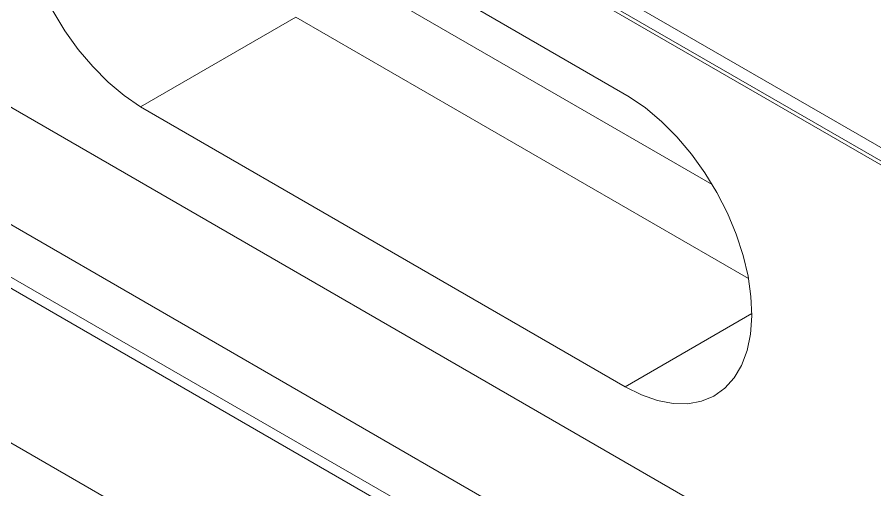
# Model space of a CAD drawing. Header units: inches. Extents: x 0.1 to 10.9, y 0 to 8.5.
# Drawn here: x 8.7633 to 9.1862, y 2.5966 to 2.8297 of the extents above; entities that cross this region are included whole.
import ezdxf

# ---------------------------------------------------------------- set-up
doc = ezdxf.new("R2010")
doc.units = ezdxf.units.IN
doc.header["$MEASUREMENT"] = 0

msp = doc.modelspace()

# ---------------------------------------------------------------- linework, layer by layer
at = {"color": 7, "linetype": 'Continuous', "lineweight": 18}
for p, q in [((10.57666, 1.95585), (8.25664, 3.29517)), ((8.25831, 3.29613), (10.57833, 1.95682)), ((10.59669, 1.95278), (8.27668, 3.2921)), ((8.25664, 3.07584), (10.57666, 1.73652)), ((10.57784, 1.73584), (8.25782, 3.07516)), ((10.59669, 1.6671), (8.27668, 3.00642)), ((8.25428, 2.99349), (10.5743, 1.65418)), ((10.56959, 1.65145), (8.25428, 2.98805)), ((8.8261, 2.92846), (9.06516, 2.79045)), ((8.25428, 2.91184), (10.56959, 1.57524)), ((10.5743, 1.57252), (8.25428, 2.91184)), ((9.10604, 2.74714), (8.904, 2.86378)), ((8.90064, 2.82965), (8.82403, 2.78543)), ((9.12394, 2.70074), (8.90064, 2.82965)), ((9.0631, 2.64742), (8.82403, 2.78543)), ((9.12556, 2.68348), (9.0631, 2.64742))]:
    msp.add_line(p, q, dxfattribs=at)
at = {"color": 7, "linetype": 'Continuous', "lineweight": 18, "flags": 128}
for points in [[(8.78085, 2.83273), (8.78679, 2.82297), (8.79339, 2.81376), (8.80054, 2.80527), (8.80811, 2.79764), (8.81599, 2.79099), (8.82403, 2.78543)], [(9.0631, 2.64742), (9.07116, 2.64337), (9.0791, 2.64059), (9.08676, 2.63914), (9.09403, 2.63903), (9.10078, 2.64027), (9.1069, 2.64284), (9.11228, 2.6467), (9.11684, 2.65177), (9.1205, 2.65798), (9.1232, 2.66523), (9.12489, 2.67338), (9.12555, 2.68231), (9.12516, 2.69185), (9.12373, 2.70187), (9.12128, 2.71218), (9.11786, 2.72261), (9.11353, 2.73299), (9.10834, 2.74315), (9.1024, 2.75291), (9.09581, 2.76212), (9.08866, 2.7706), (9.08108, 2.77824), (9.07321, 2.78489), (9.06516, 2.79045)]]:
    msp.add_lwpolyline(points, dxfattribs=at)

doc.saveas('drawing.dxf')
